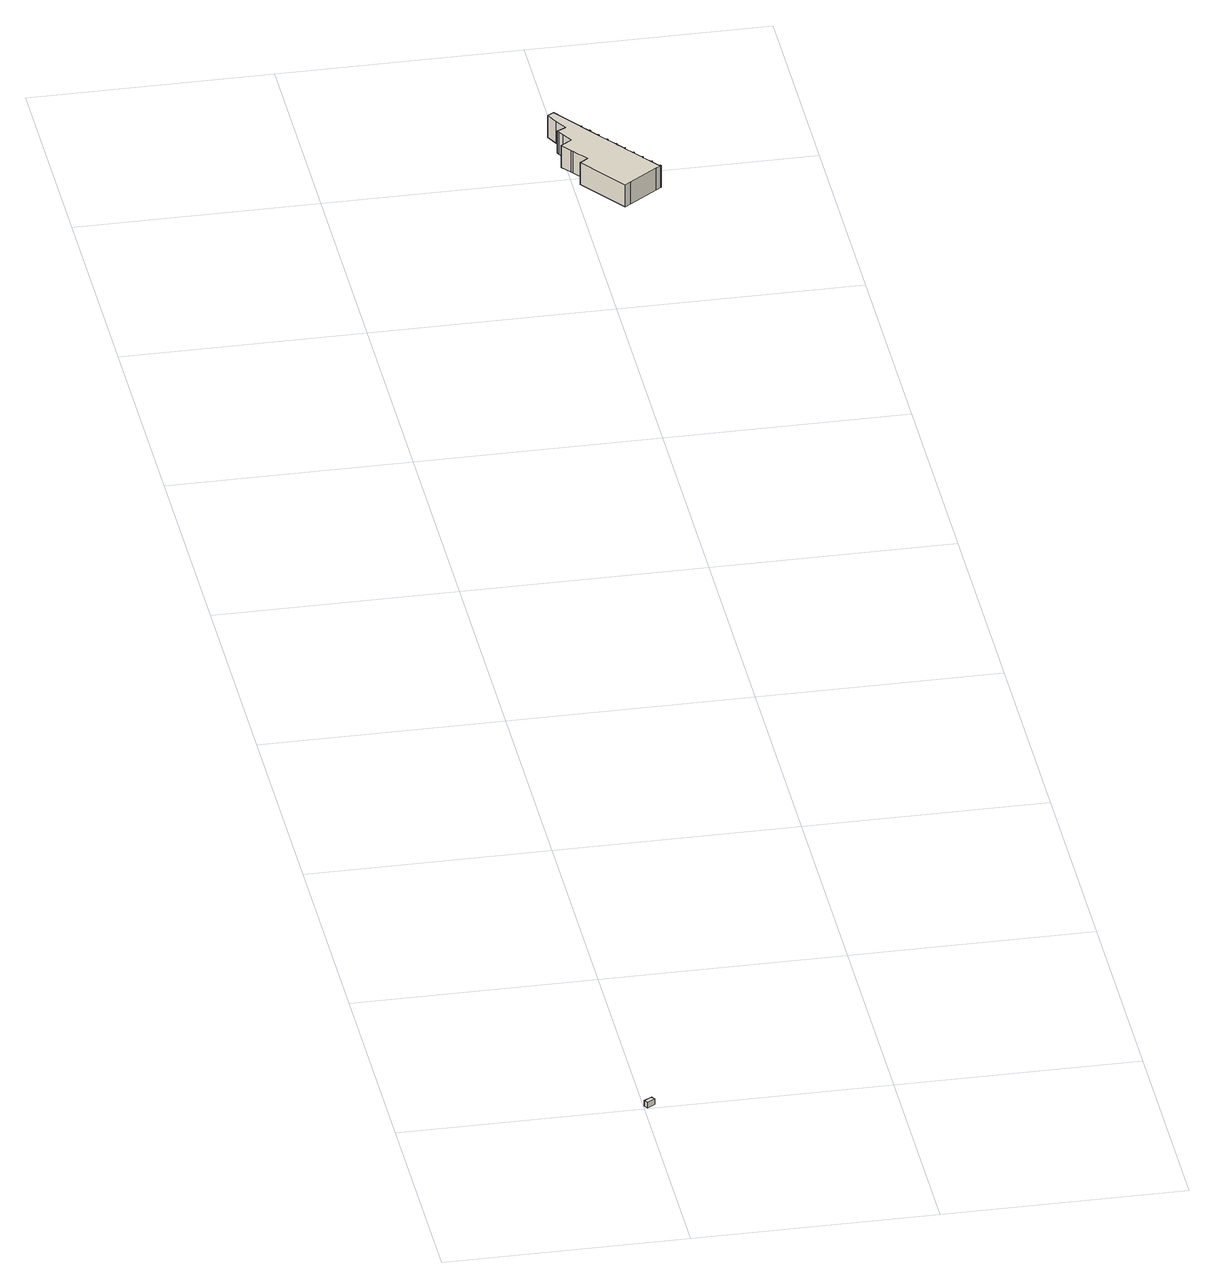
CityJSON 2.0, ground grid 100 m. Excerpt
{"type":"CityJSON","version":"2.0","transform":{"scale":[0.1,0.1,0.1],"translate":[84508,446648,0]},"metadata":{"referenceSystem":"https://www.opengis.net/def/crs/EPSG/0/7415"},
"CityObjects":{
"building1":{"type":"Building","attributes":{"measuredHeight":3.23},"geometry":[{"type":"Solid","lod":"1","boundaries":[[[[0,1,2,3]],[[4,5,6,7]],[[3,6,5,0]],[[0,5,4,1]],[[1,4,7,2]],[[2,7,6,3]]]]}]},
"building2":{"type":"Building","attributes":{"measuredHeight":10.56},"geometry":[{"type":"Solid","lod":"1","boundaries":[[[[8,9,10,11,12,13,14,15,16,17,18,19,20,21,22,23,24,25,26,27,28,29,30,31,32,33,34,35,36,37,38,39,40,41,42,43,44,45,46,47,48,49,50,51,52,53,54,55,56,57,58,59,60,61,62,63,64,65,66,67,68,69,70,71,72,73,74,75,76,77,78,79,80,81,82,83,84]],[[85,86,87,88,89,90,91,92,93,94,95,96,97,98,99,100,101,102,103,104,105,106,107,108,109,110,111,112,113,114,115,116,117,118,119,120,121,122,123,124,125,126,127,128,129,130,131,132,133,134,135,136,137,138,139,140,141,142,143,144,145,146,147,148,149,150,151,152,153,154,155,156,157,158,159,160,161]],[[84,160,159,8]],[[8,159,158,9]],[[9,158,157,10]],[[10,157,156,11]],[[11,156,155,12]],[[12,155,154,13]],[[13,154,153,14]],[[14,153,152,15]],[[15,152,151,16]],[[16,151,150,17]],[[17,150,149,18]],[[18,149,148,19]],[[19,148,147,20]],[[20,147,146,21]],[[21,146,145,22]],[[22,145,144,23]],[[23,144,143,24]],[[24,143,142,25]],[[25,142,141,26]],[[26,141,140,27]],[[27,140,139,28]],[[28,139,138,29]],[[29,138,137,30]],[[30,137,136,31]],[[31,136,135,32]],[[32,135,134,33]],[[33,134,133,34]],[[34,133,132,35]],[[35,132,131,36]],[[36,131,130,37]],[[37,130,129,38]],[[38,129,128,39]],[[39,128,127,40]],[[40,127,126,41]],[[41,126,125,42]],[[42,125,124,43]],[[43,124,123,44]],[[44,123,122,45]],[[45,122,121,46]],[[46,121,120,47]],[[47,120,119,48]],[[48,119,118,49]],[[49,118,117,50]],[[50,117,116,51]],[[51,116,115,52]],[[52,115,114,53]],[[53,114,113,54]],[[54,113,112,55]],[[55,112,111,56]],[[56,111,110,57]],[[57,110,109,58]],[[58,109,108,59]],[[59,108,107,60]],[[60,107,106,61]],[[61,106,105,62]],[[62,105,104,63]],[[63,104,103,64]],[[64,103,102,65]],[[65,102,101,66]],[[66,101,100,67]],[[67,100,99,68]],[[68,99,98,69]],[[69,98,97,70]],[[70,97,96,71]],[[71,96,95,72]],[[72,95,94,73]],[[73,94,93,74]],[[74,93,92,75]],[[75,92,91,76]],[[76,91,90,77]],[[77,90,89,78]],[[78,89,88,79]],[[79,88,87,80]],[[80,87,86,81]],[[81,86,85,82]],[[82,85,161,83]],[[83,161,160,84]]]]}]}
},
"vertices":[
[12,4,6],[2,20,6],[35,41,6],[45,25,6],[2,20,32],[12,4,32],[45,25,32],[35,41,32],
[1168,7106,5],[1194,7071,5],[1195,7072,5],[1197,7073,5],[1200,7070,5],[1198,7068,5],[1196,7067,5],[1222,7031,5],[1223,7033,5],[1226,7034,5],[1227,7032,5],[1225,7031,5],[1223,7030,5],[1250,6993,5],[1251,6994,5],[1254,6995,5],[1256,6992,5],[1254,6990,5],[1252,6989,5],[1278,6954,5],[1279,6955,5],[1282,6956,5],[1284,6953,5],[1282,6951,5],[1280,6950,5],[1306,6915,5],[1307,6916,5],[1310,6917,5],[1312,6914,5],[1310,6912,5],[1308,6911,5],[1334,6875,5],[1336,6877,5],[1338,6878,5],[1341,6874,5],[1339,6873,5],[1319,6858,5],[1201,6773,5],[1176,6755,5],[1032,6955,5],[1066,6979,5],[1019,7044,5],[1013,7053,5],[982,7096,5],[1020,7124,5],[1027,7129,5],[1003,7173,5],[992,7194,5],[992,7195,5],[986,7206,5],[1024,7226,5],[996,7280,5],[971,7329,5],[997,7347,5],[1028,7304,5],[1083,7227,5],[1085,7229,5],[1088,7226,5],[1085,7224,5],[1084,7223,5],[1110,7187,5],[1111,7188,5],[1113,7190,5],[1116,7187,5],[1114,7185,5],[1112,7184,5],[1137,7148,5],[1139,7150,5],[1141,7151,5],[1144,7148,5],[1141,7146,5],[1140,7145,5],[1165,7110,5],[1167,7111,5],[1169,7112,5],[1172,7109,5],[1169,7107,5],[1169,7112,106],[1167,7111,106],[1165,7110,106],[1140,7145,106],[1141,7146,106],[1144,7148,106],[1141,7151,106],[1139,7150,106],[1137,7148,106],[1112,7184,106],[1114,7185,106],[1116,7187,106],[1113,7190,106],[1111,7188,106],[1110,7187,106],[1084,7223,106],[1085,7224,106],[1088,7226,106],[1085,7229,106],[1083,7227,106],[1028,7304,106],[997,7347,106],[971,7329,106],[996,7280,106],[1024,7226,106],[986,7206,106],[992,7195,106],[992,7194,106],[1003,7173,106],[1027,7129,106],[1020,7124,106],[982,7096,106],[1013,7053,106],[1019,7044,106],[1066,6979,106],[1032,6955,106],[1176,6755,106],[1201,6773,106],[1319,6858,106],[1339,6873,106],[1341,6874,106],[1338,6878,106],[1336,6877,106],[1334,6875,106],[1308,6911,106],[1310,6912,106],[1312,6914,106],[1310,6917,106],[1307,6916,106],[1306,6915,106],[1280,6950,106],[1282,6951,106],[1284,6953,106],[1282,6956,106],[1279,6955,106],[1278,6954,106],[1252,6989,106],[1254,6990,106],[1256,6992,106],[1254,6995,106],[1251,6994,106],[1250,6993,106],[1223,7030,106],[1225,7031,106],[1227,7032,106],[1226,7034,106],[1223,7033,106],[1222,7031,106],[1196,7067,106],[1198,7068,106],[1200,7070,106],[1197,7073,106],[1195,7072,106],[1194,7071,106],[1168,7106,106],[1169,7107,106],[1172,7109,106]
]}
